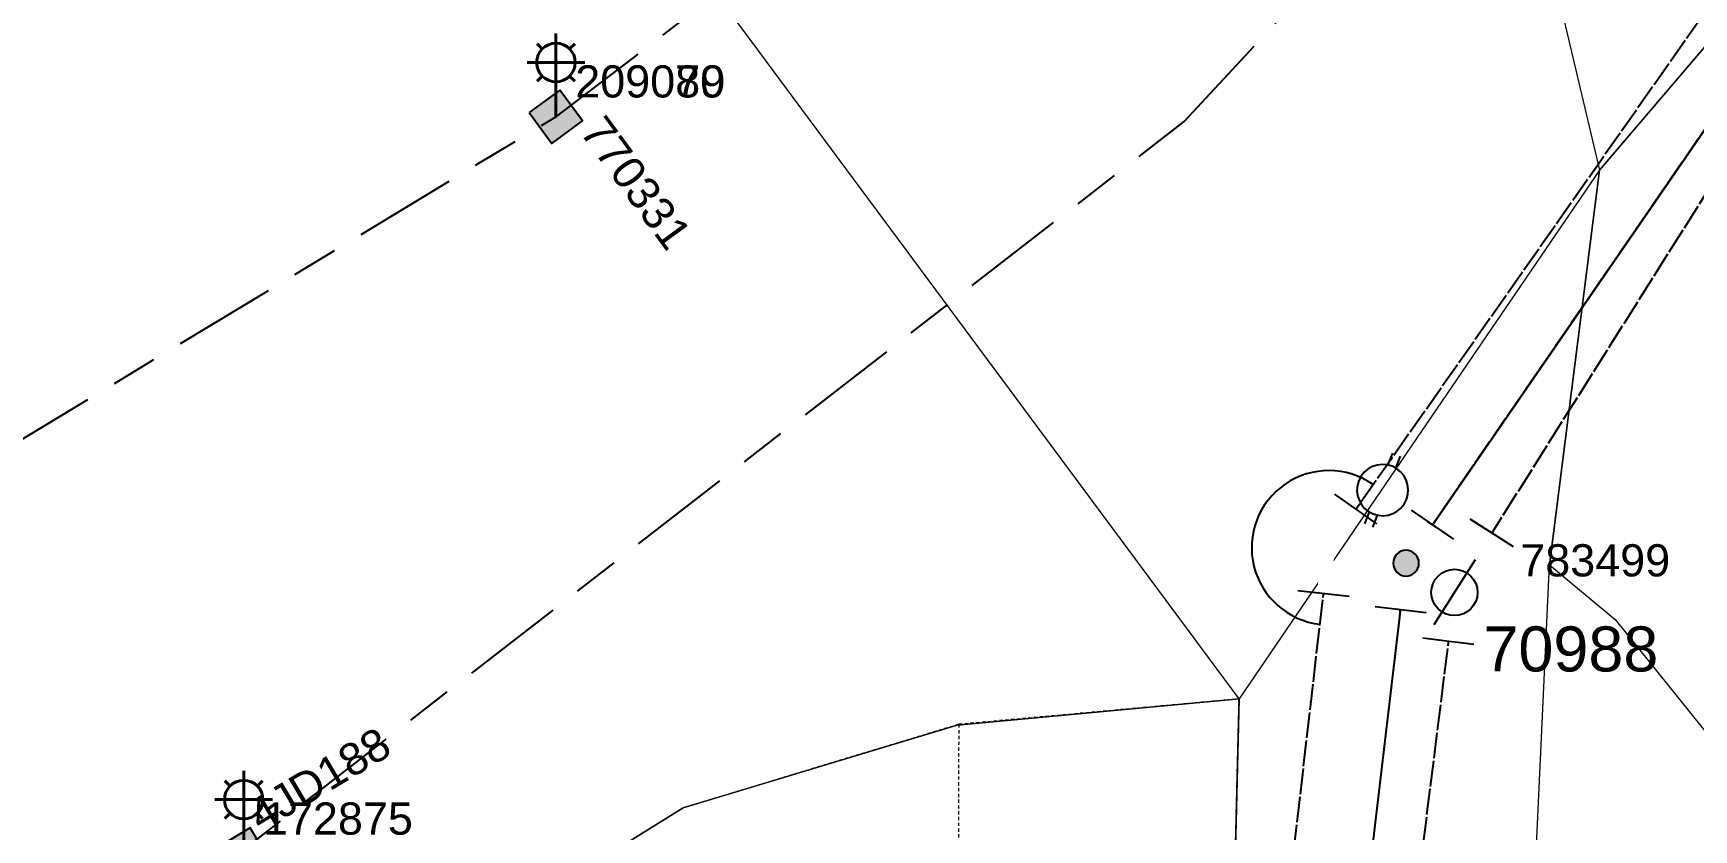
# Model space of a CAD drawing. Header units: metres. Extents: x 299415 to 303661, y 6161831 to 6163370.
# Drawn here: x 303152.2 to 303216.8, y 6162380.7 to 6162411.7 of the extents above; entities that cross this region are included whole.
import ezdxf
from ezdxf.enums import TextEntityAlignment as Align

# ---------------------------------------------------------------- set-up
doc = ezdxf.new("R2010")
doc.units = ezdxf.units.M
for name, pattern in [('Cable Exist OH', [1, 1, 0]), ('Cable Exist UG', [8.2, 4, -1.2, 1.8, -1.2]), ('HIDDEN', [0.375, 0.25, -0.125]), ('HIDDEN2', [0.1875, 0.125, -0.0625])]:
    doc.linetypes.add(name, pattern=pattern)
doc.layers.get('0').update_dxf_attribs({"color": 6})
for name, color, linetype in [('_USER 02 POLENUMEXT', 7, 'Continuous'), ('_USER 08 SLIGHTNUMEXT', 7, 'Continuous'), ('_USER 11 COLUMNNUMEXT', 7, 'Continuous'), ('Equip_LV_NEW', 2, 'Continuous'), ('Equip_SP_HV_EXT', 7, 'Continuous'), ('Equip_SP_HV_NEW', 2, 'Continuous'), ('Equip_SP_LV_EXT', 7, 'Continuous'), ('Equip_SP_SL_EXT', 7, 'Continuous'), ('Mains_HV_MOD', 3, 'Continuous'), ('Mains_LV_MOD', 3, 'Continuous'), ('Mains_SL_EXT', 7, 'Continuous'), ('Mains_TR_EXT', 7, 'Continuous'), ('OH_Details_SP_MISC', 7, 'Continuous'), ('SupportsOH_SP_TR_HV_LV_SL_MOD', 3, 'Continuous'), ('SupportsUG_SP_LV_SL_EXT', 7, 'Continuous')]:
    doc.layers.add(name, color=color, linetype=linetype)
for name, color, linetype, lineweight in [('Cadastre Land Parcels_SP_EXT', 9, 'Continuous', 5), ('Cadastre Other Property_SP_EXT', 9, 'HIDDEN', 5), ('Cadastre Roads_SP_EXT', 9, 'Continuous', 5)]:
    doc.layers.add(name, color=color, linetype=linetype, lineweight=lineweight)
doc.styles.add('COLUMN_LABEL', font='arial.ttf')
doc.styles.add('HVSW_LABEL', font='arial.ttf')
doc.styles.add('iecARIAL', font='arial.ttf', dxfattribs={"height": 2})
doc.styles.add('POLE_LABEL', font='arial.ttf')
doc.styles.get("Standard").update_dxf_attribs({"font": 'arial.ttf'})
doc.linetypes.add('Cable New UG', pattern='A,7,-0.25,["x",Standard,S=2,R=0,X=0.2,Y=-0.8],-2.1', length=9.35)

# ---------------------------------------------------------------- blocks, each defined once
blk = doc.blocks.new('COLUMN_EXT')
blk.add_hatch(color=256).paths.add_polyline_path([(-1.49, 1.48), (-1.49, -1.49), (1.48, -1.49), (1.48, 1.48)])
blk.add_lwpolyline([(-1.49, -1.49), (1.48, -1.49), (1.48, 1.48), (-1.49, 1.48)], close=True)
at = {"flags": 9}
for tag, style, p in [('STRUCTURE_PLANT_NUMBER', 'POLE_LABEL', (1.81, 0.03)), ('STREET_CODE', 'COLUMN_LABEL', (1.81, -0.2))]:
    blk.add_attdef(tag, text='', height=0.2, dxfattribs=dict(at, style=style)).set_placement(p, align=Align.MIDDLE_LEFT)
for tag, p in [('COLUMN_TYPE', (1.81, -0.4)), ('OWNED_BY', (1.81, -0.6)), ('STATE', (1.81, -0.8)), ('USAGE', (1.81, -1)), ('LEGEND', (1.81, -1.2)), ('STREETNAME', (1.81, -1.6)), ('SUBURB', (1.81, -1.8)), ('LOCATION', (1.81, -1.4)), ('NOTES', (1.81, -2))]:
    blk.add_attdef(tag, text='', height=0.2, dxfattribs=at).set_placement(p, align=Align.MIDDLE_LEFT)
at = {"flags": 1}
blk.add_attdef('Z', (1.81, -2.35), '', height=0.2, dxfattribs=at)
at = {"layer": '_USER 11 COLUMNNUMEXT', "style": 'COLUMN_LABEL', "flags": 8}
blk.add_attdef('ASSET_NUM', text='', height=2.5, dxfattribs=at).set_placement((2, 2), align=Align.MIDDLE_LEFT)
blk = doc.blocks.new('LV_OH_LINKS_OPEN_EXT')
for p, q in [((-0.166, 4.966), (-0.166, 5.464)), ((0.166, 4.966), (0.166, 5.464)), ((-0.166, 3.002), (-0.166, 2.504)), ((0.166, 3.002), (0.166, 2.504))]:
    blk.add_line(p, q)
blk.add_lwpolyline([(0, 2.988, 1), (0, 4.98, 1)], format="xyb", close=True)
at = {"flags": 9}
for tag, p in [('ACTUAL_STATUS', (0, 0)), ('OPERATING_VOLTAGE', (0, -0.6)), ('CONSTRUCTED_VOLTAGE', (0, -0.2)), ('NO_PHASES', (0, -0.4)), ('ORIENTATION', (0, -0.8)), ('OWNED_BY', (0, -1)), ('STATE', (0, -1.2)), ('SWITCH_TYPE', (0, -1.4)), ('USAGE', (0, -1.6)), ('LEGEND', (0, -1.8)), ('NOTES', (0, -2))]:
    blk.add_attdef(tag, text='', height=0.2, dxfattribs=at).set_placement(p, align=Align.MIDDLE_LEFT)
at = {"flags": 1}
blk.add_attdef('Z', (0, 0), '', height=0.2, dxfattribs=at)
blk = doc.blocks.new('SL_LANTERN_EXT')
at = {"lineweight": 40}
for p, q in [((0, 1.97), (0, 6.47)), ((-1.46, 5.68), (-1.06, 5.28)), ((1.46, 5.68), (1.06, 5.28)), ((-2.25, 4.22), (2.25, 4.22)), ((-1.46, 2.76), (-1.06, 3.16)), ((0, 0), (0, 2.72)), ((1.46, 2.76), (1.06, 3.16))]:
    blk.add_line(p, q, dxfattribs=at)
blk.add_circle((0, 4.22), 1.5, dxfattribs=at)
for tag, p, height, flags in [('CONSTRUCTED_VOLTAGE', (0.98, -0.65), 0.2, 9), ('CONTROL_TYPE', (0.98, -0.85), 0.2, 9), ('LANTERN_PURPOSE', (0.98, -1.05), 0.2, 9), ('LANTERN_TYPE', (0.98, -1.25), 0.2, 9), ('NO_PHASES', (0.98, -1.45), 0.2, 9), ('LNUMBER', (2.18, -3.25), 2.5, 8), ('OPERATING_VOLTAGE', (0.98, -1.65), 0.2, 9), ('ORIENTATION', (0.98, -1.85), 0.2, 9), ('OWNED_BY', (0.98, -2.05), 0.2, 9), ('STATE', (0.98, -2.25), 0.2, 9), ('USAGE', (0.98, -2.45), 0.2, 9), ('CEXIST', (0.98, -2.65), 0.2, 9), ('CNEW', (0.98, -2.85), 0.2, 9), ('CNUMBER', (0.98, -3.05), 0.2, 9), ('CREMOVE', (0.98, -3.25), 0.2, 9), ('CREPLACE', (0.98, -3.45), 0.2, 9), ('LKINGHEIGHT', (0.98, -3.65), 0.2, 9), ('LBRACKET', (0.98, -3.85), 0.2, 9), ('LBRACKETVOCAB', (0.98, -4.05), 0.2, 9), ('LCATEGORY', (0.98, -4.25), 0.2, 9), ('LCHARGE1', (0.98, -4.45), 0.2, 9), ('LCHARGE1PERCENT', (0.98, -4.65), 0.2, 9), ('LCHARGE2', (0.98, -4.85), 0.2, 9), ('LCHARGE2PERCENT', (0.98, -5.05), 0.2, 9), ('LCHARGE3', (0.98, -5.25), 0.2, 9), ('LCHARGE3PERCENT', (0.98, -5.45), 0.2, 9), ('LEXIST', (0.98, -5.65), 0.2, 9), ('LLAMP', (0.98, -5.85), 0.2, 9), ('LLAMPVOCAB', (0.98, -6.05), 0.2, 9), ('LMAST', (0.98, -6.25), 0.2, 9), ('LMASTVOCAB', (0.98, -6.45), 0.2, 9), ('LNEW', (0.98, -6.65), 0.2, 9), ('LANTNUMBER', (0.98, -6.85), 0.2, 9), ('LOUTREACH', (0.98, -7.25), 0.2, 9), ('LOUTREACHVOCAB', (0.98, -7.45), 0.2, 9), ('LRATECODE', (0.98, -7.65), 0.2, 9), ('LREMOVE', (0.98, -7.85), 0.2, 9), ('LREPLACE', (0.98, -8.05), 0.2, 9), ('LTYPE', (0.98, -8.25), 0.2, 9), ('LTYPEVOCAB', (0.98, -8.45), 0.2, 9), ('LEGEND', (0.98, -8.65), 0.2, 9), ('LOCATION', (0.98, -8.85), 0.2, 9), ('NOTES', (0.98, -9.05), 0.2, 9), ('STREETNAME', (0.98, -9.25), 0.2, 9), ('SUBURB', (0.98, -9.45), 0.2, 1)]:
    blk.add_attdef(tag, p, '', height=height, dxfattribs=dict(flags=flags))
at = {"layer": '_USER 08 SLIGHTNUMEXT', "style": 'iecARIAL', "flags": 8}
blk.add_attdef('ASSET_NUM', (1.5, 1.5), '', height=2.5, dxfattribs=at)
blk = doc.blocks.new('POLE_EXT')
blk.add_hatch(color=256).paths.add_polyline_path([(-1, 0, 1), (1, 0, 1)])
blk.add_lwpolyline([(-1, 0, 1), (1, 0, 1)], format="xyb", close=True)
for tag, height, flags, p in [('pNumber', 2.5, 8, (-17.84, 2.07)), ('OWNED_BY', 0.2, 9, (1.35, -0.4)), ('SPECIAL_USE', 0.2, 9, (1.35, -0.8)), ('STATE', 0.2, 9, (1.35, -1)), ('PARENT', 0.2, 9, (1.35, -0.6)), ('USAGE', 0.2, 9, (1.35, -1.2)), ('cLV', 0.2, 9, (1.35, -1.4)), ('hDepth', 0.2, 9, (1.35, -1.6)), ('hDia', 0.2, 9, (1.35, -1.8)), ('cHV', 0.2, 9, (1.35, -2)), ('LBRACKET', 0.2, 9, (1.35, -2.2)), ('LExisting', 0.2, 9, (1.35, -2.4)), ('LANTNUMBER', 0.2, 9, (1.35, -2.6)), ('cLinedev', 0.2, 9, (1.35, -3.4)), ('pExisting', 0.2, 9, (1.35, -3.8)), ('LOther', 0.2, 9, (1.35, -2.8)), ('LRemove', 0.2, 9, (1.35, -3)), ('LEGEND', 0.2, 9, (1.35, -3.2)), ('LOCATION', 0.2, 9, (1.35, -3.6)), ('pFooting', 0.2, 9, (1.35, -4.4)), ('pNew', 0.2, 9, (1.35, -4.6)), ('pRelocate', 0.2, 9, (1.35, -5)), ('pRemove', 0.2, 9, (1.35, -5.2)), ('PFNUMBER', 0.2, 9, (1.35, -4)), ('NEWPFNUMBER', 0.2, 9, (1.35, -4.2)), ('pReplace', 0.2, 9, (1.35, -5.4)), ('pStay', 0.2, 9, (1.35, -5.6)), ('pType', 0.2, 9, (1.35, -5.8)), ('cspan', 0.2, 9, (1.35, -6)), ('STREETNAME', 0.2, 9, (1.35, -6.2)), ('SUBURB', 0.2, 9, (1.35, -6.4)), ('OPERATED_BY', 0.2, 9, (1.36, -7.01)), ('NOTES', 0.2, 9, (1.35, -6.6)), ('MAINTAINED_BY', 0.2, 9, (1.36, -6.81))]:
    blk.add_attdef(tag, text='', height=height, dxfattribs=dict(flags=flags)).set_placement(p, align=Align.MIDDLE_LEFT)
at = {"style": 'POLE_LABEL', "flags": 9}
for tag, p in [('STRUCTURE_PLANT_NUMBER', (1.35, 0.03)), ('STREET_CODE', (1.35, -0.2))]:
    blk.add_attdef(tag, text='', height=0.2, dxfattribs=at).set_placement(p, align=Align.MIDDLE_LEFT)
at = {"flags": 1}
blk.add_attdef('Z', (1.35, -7.33), '', height=0.2, dxfattribs=at)
at = {"layer": '_USER 02 POLENUMEXT', "style": 'POLE_LABEL', "flags": 8}
blk.add_attdef('ASSET_NUM', text='', height=2.5, dxfattribs=at).set_placement((2, 2), align=Align.MIDDLE_LEFT)
blk = doc.blocks.new('*U59')
blk.add_line((-3.09, 4.39), (2.91, 4.39))
blk.add_circle((-0.09, 4.39), 1.8)
at = {"style": 'HVSW_LABEL'}
for tag, height, flags, p in [('ASSET_NUM', 3.5, 8, (2, 2)), ('STREET_CODE', 0.2, 9, (0, -0.2))]:
    blk.add_attdef(tag, text='', height=height, dxfattribs=dict(at, flags=flags)).set_placement(p, align=Align.MIDDLE_LEFT)
at = {"flags": 1}
blk.add_attdef('Z', (0, 0), '', height=0.2, dxfattribs=at)
at = {"flags": 9}
for tag, p in [('ACTUAL_STATUS', (0, -0.4)), ('CONSTRUCTED_VOLTAGE', (0, -0.6)), ('OPERATING_VOLTAGE', (0, -1)), ('ORIENTATION', (0, -1.2)), ('NO_PHASES', (0, -0.8)), ('OWNED_BY', (0, -1.4)), ('STATE', (0, -1.6)), ('SWITCH_TYPE', (0, -1.8)), ('STREETNAME', (0, -2.6)), ('USAGE', (0, -2)), ('LEGEND', (0, -2.2)), ('LOCATION', (0, -2.4)), ('SUBURB', (0, -2.8)), ('NOTES', (0, -3))]:
    blk.add_attdef(tag, text='', height=0.2, dxfattribs=at).set_placement(p, align=Align.MIDDLE_LEFT)
blk = doc.blocks.new('*U102')
for tag, flags, p in [('OPERATING_VOLTAGE', 9, (1.5, -0.6)), ('ORIENTATION', 9, (1.5, -0.8)), ('OWNED_BY', 9, (1.5, -1)), ('OPERATED_BY', 9, (1.5, -1.2)), ('STATE', 9, (1.5, -1.6)), ('USAGE', 9, (1.5, -1.8)), ('MAINTAINED_BY', 9, (1.5, -1.4)), ('NOTES', 9, (1.5, -2)), ('Z', 1, (1.5, -2.2))]:
    blk.add_attdef(tag, text='', height=0.2, dxfattribs=dict(flags=flags)).set_placement(p, align=Align.MIDDLE_LEFT)
blk.add_wipeout([(-0.198, 0.157), (0.941, 1.596), (1.338, 1.282), (0.198, -0.157)])
blk.add_line((1.923, 0.818), (0.356, 2.06))
at = {"flags": 9}
for tag, p in [('CONNECTOR_TYPE', (1.5, 0)), ('CONSTRUCTED_VOLTAGE', (1.5, -0.2)), ('NO_PHASES', (1.5, -0.4))]:
    blk.add_attdef(tag, text='', height=0.2, dxfattribs=at).set_placement(p, align=Align.MIDDLE_LEFT)
blk = doc.blocks.new('*U103')
for tag, flags, p in [('CONNECTOR_TYPE', 9, (1.5, 0)), ('OPERATING_VOLTAGE', 9, (1.5, -0.6)), ('CONSTRUCTED_VOLTAGE', 9, (1.5, -0.2)), ('NO_PHASES', 9, (1.5, -0.4)), ('ORIENTATION', 9, (1.5, -0.8)), ('OWNED_BY', 9, (1.5, -1)), ('OPERATED_BY', 9, (1.5, -1.2)), ('STATE', 9, (1.5, -1.6)), ('USAGE', 9, (1.5, -1.8)), ('MAINTAINED_BY', 9, (1.5, -1.4)), ('NOTES', 9, (1.5, -2)), ('Z', 1, (1.5, -2.2))]:
    blk.add_attdef(tag, text='', height=0.2, dxfattribs=dict(flags=flags)).set_placement(p, align=Align.MIDDLE_LEFT)
blk.add_wipeout([(-0.249, 0.041), (0.061, 1.914), (0.559, 1.833), (0.249, -0.041)])
blk.add_line((1.296, 1.71), (-0.677, 2.036))
blk = doc.blocks.new('*U105')
for tag, flags, p in [('OPERATING_VOLTAGE', 9, (1.5, -0.6)), ('ORIENTATION', 9, (1.5, -0.8)), ('OWNED_BY', 9, (1.5, -1)), ('OPERATED_BY', 9, (1.5, -1.2)), ('STATE', 9, (1.5, -1.6)), ('USAGE', 9, (1.5, -1.8)), ('MAINTAINED_BY', 9, (1.5, -1.4)), ('NOTES', 9, (1.5, -2)), ('Z', 1, (1.5, -2.2))]:
    blk.add_attdef(tag, text='', height=0.2, dxfattribs=dict(flags=flags)).set_placement(p, align=Align.MIDDLE_LEFT)
blk.add_wipeout([(-0.205, 0.147), (1.386, 2.363), (1.796, 2.069), (0.205, -0.147)])
blk.add_line((2.403, 1.632), (0.779, 2.799))
at = {"flags": 9}
for tag, p in [('CONNECTOR_TYPE', (1.5, 0)), ('CONSTRUCTED_VOLTAGE', (1.5, -0.2)), ('NO_PHASES', (1.5, -0.4))]:
    blk.add_attdef(tag, text='', height=0.2, dxfattribs=at).set_placement(p, align=Align.MIDDLE_LEFT)
blk = doc.blocks.new('*U104')
for tag, flags, p in [('CONNECTOR_TYPE', 9, (1.5, 0)), ('OPERATING_VOLTAGE', 9, (1.5, -0.6)), ('CONSTRUCTED_VOLTAGE', 9, (1.5, -0.2)), ('NO_PHASES', 9, (1.5, -0.4)), ('ORIENTATION', 9, (1.5, -0.8)), ('OWNED_BY', 9, (1.5, -1)), ('OPERATED_BY', 9, (1.5, -1.2)), ('STATE', 9, (1.5, -1.6)), ('USAGE', 9, (1.5, -1.8)), ('MAINTAINED_BY', 9, (1.5, -1.4)), ('NOTES', 9, (1.5, -2)), ('Z', 1, (1.5, -2.2))]:
    blk.add_attdef(tag, text='', height=0.2, dxfattribs=dict(flags=flags)).set_placement(p, align=Align.MIDDLE_LEFT)
blk.add_wipeout([(-0.249, 0.045), (0.089, 1.92), (0.586, 1.831), (0.249, -0.045)])
blk.add_line((1.322, 1.698), (-0.646, 2.052))
blk = doc.blocks.new('LV_End Shackle_NEW')
for tag, flags, p in [('CONNECTOR_TYPE', 9, (1.5, 0)), ('OPERATING_VOLTAGE', 9, (1.5, -0.6)), ('CONSTRUCTED_VOLTAGE', 9, (1.5, -0.2)), ('NO_PHASES', 9, (1.5, -0.4)), ('ORIENTATION', 9, (1.5, -0.8)), ('OWNED_BY', 9, (1.5, -1)), ('OPERATED_BY', 9, (1.5, -1.2)), ('STATE', 9, (1.5, -1.6)), ('USAGE', 9, (1.5, -1.8)), ('MAINTAINED_BY', 9, (1.5, -1.4)), ('NOTES', 9, (1.5, -2)), ('Z', 1, (1.5, -2.2))]:
    blk.add_attdef(tag, text='', height=0.2, dxfattribs=dict(flags=flags)).set_placement(p, align=Align.MIDDLE_LEFT)
blk.add_wipeout([(-0.253, 0), (-0.253, 1.815), (0.253, 1.815), (0.253, 0)])
blk.add_line((1, 1.815), (-1, 1.815))

msp = doc.modelspace()

# ---------------------------------------------------------------- linework, layer by layer
at = {"layer": 'Cadastre Land Parcels_SP_EXT', "linetype": 'Continuous'}
for points in [[(303219.014, 6162413.308), (303213.105, 6162406.376), (303211.162, 6162391.027), (303213.706, 6162388.909), (303217.502, 6162384.185), (303221.409, 6162373.959), (303222.978, 6162355.682), (303222.188, 6162345.262), (303220.418, 6162333.822), (303218.289, 6162325.275), (303219.268, 6162316.623)], [(303150.265, 6162357.681), (303160.595, 6162364.175), (303181.329, 6162372.978), (303198.756, 6162372.014), (303198.756, 6162372.014), (303199.094, 6162385.822), (303188.133, 6162384.799), (303177.493, 6162381.587), (303147.257, 6162362.78)]]:
    msp.add_lwpolyline(points, dxfattribs=at)
at = {"layer": 'Cadastre Other Property_SP_EXT', "linetype": 'HIDDEN2'}
msp.add_lwpolyline([(303139.379, 6162264.717), (303152.332, 6162282.943), (303155.65, 6162280.533), (303158.286, 6162284.013), (303158.286, 6162284.013, -0.000078), (303159.851, 6162338.337), (303159.851, 6162338.337), (303160.221, 6162352.884), (303160.595, 6162364.185), (303181.329, 6162372.978), (303198.756, 6162372.014), (303199.094, 6162385.822), (303188.199, 6162384.832), (303177.493, 6162381.587), (303147.257, 6162362.78), (303102.456, 6162347.426), (303062.714, 6162333.291), (303044.128, 6162312.116), (303052.488, 6162290.779), (303067.42, 6162271.361), (303076.901, 6162264.353), (303098.463, 6162294.091), (303139.379, 6162264.717)], format="xyb", close=True, dxfattribs=at)
msp.add_lwpolyline([(303199.095, 6162385.822), (303188.199, 6162384.832), (303188.171, 6162376.67), (303176.107, 6162374.691), (303158.371, 6162364.97), (303157.993, 6162362.539), (303159.676, 6162363.597), (303159.74, 6162364.01), (303176.603, 6162373.252), (303198.876, 6162376.906), (303199.095, 6162385.822)], close=True, dxfattribs=at)
at = {"layer": 'Cadastre Roads_SP_EXT', "linetype": 'Continuous'}
for points in [[(303256.152, 6162604.153), (303254.225, 6162598.743), (303236.182, 6162550.508), (303221.575, 6162511.525), (303201.145, 6162457.037), (303207.185, 6162431.451), (303210.634, 6162416.839), (303213.105, 6162406.377), (303219.014, 6162413.308), (303219.014, 6162413.308), (303228.398, 6162424.317), (303238.739, 6162436.83), (303243.807, 6162443.532), (303246.706, 6162447.367), (303264.875, 6162471.396), (303279.456, 6162514.993), (303289.26, 6162543.432), (303304.855, 6162622.722)], [(303206.894, 6162299.012), (303211.162, 6162391.027), (303211.162, 6162391.027), (303213.105, 6162406.377), (303206.6, 6162396.834), (303199.094, 6162385.822), (303198.756, 6162372.014), (303198.536, 6162362.914), (303198.261, 6162351.591), (303197.985, 6162340.278), (303197.71, 6162328.89), (303197.433, 6162317.775)]]:
    msp.add_lwpolyline(points, dxfattribs=at)
msp.add_lwpolyline([(303044.128, 6162312.116), (303062.714, 6162333.291), (303090.111, 6162343.143), (303106.639, 6162348.876), (303147.257, 6162362.78), (303177.493, 6162381.587), (303188.133, 6162384.799), (303199.094, 6162385.822), (303172.314, 6162421.94), (303171.823, 6162422.601), (303159.103, 6162439.759), (303140.387, 6162465.001), (303117.687, 6162433.934), (303107.047, 6162419.08), (303086.372, 6162390.217), (303067.234, 6162363.601), (303023.496, 6162302.766), (303052.488, 6162290.779), (303044.128, 6162312.116)], close=True, dxfattribs=at)
at = {"layer": 'Mains_HV_MOD', "linetype": 'Cable Exist OH'}
for points in [[(303197.326, 6162346.055), (303202.582, 6162391.698), (303234.547, 6162437.218), (303249.684, 6162455.69)], [(303236.282, 6162435.671), (303207.464, 6162389.961)], [(303207.464, 6162389.961), (303201.77, 6162344.393), (303209.916, 6162302.905)]]:
    msp.add_lwpolyline(points, dxfattribs=at)
at = {"layer": 'Mains_HV_MOD'}
msp.add_arc((303202.582, 6162391.697), 2.997, 54.9179, 263.44135, dxfattribs=at)
at = {"layer": 'Mains_LV_MOD', "linetype": 'Cable Exist OH'}
for points in [[(303236.283, 6162435.671), (303205.585, 6162391.097)], [(303200.061, 6162344.31), (303205.585, 6162391.097)]]:
    msp.add_lwpolyline(points, dxfattribs=at)
at = {"layer": 'Mains_SL_EXT', "linetype": 'Cable Exist UG'}
for points in [[(303172.563, 6162408.461), (303207.583, 6162435.167)], [(303136.892, 6162386.915), (303172.545, 6162408.447), (303172.563, 6162408.461)]]:
    msp.add_lwpolyline(points, dxfattribs=at)
at = {"layer": 'Mains_TR_EXT', "linetype": 'Cable Exist UG'}
msp.add_lwpolyline([(303096.179, 6162322.712), (303103.139, 6162349.757), (303156.303, 6162376.787), (303196.96, 6162408.26), (303246.661, 6162461.764), (303275.833, 6162508.365), (303331.61, 6162632.991), (303374.209, 6162893.669), (303384.624, 6162956.392), (303400.693, 6163016.006), (303416.035, 6163064.467), (303440.118, 6163121.489), (303465.196, 6163173.793), (303489.113, 6163215.314), (303514.916, 6163254.929), (303546.709, 6163298.455), (303579.114, 6163335.025), (303611.569, 6163369.038), (303611.951, 6163369.968)], dxfattribs=at)
at = {"layer": 'OH_Details_SP_MISC', "color": 7, "linetype": 'Continuous', "flags": 128}
for points in [[(303198.186, 6162302.052), (303200.061, 6162344.31), (303205.587, 6162391.1), (303236.284, 6162435.674)], [(303209.916, 6162302.905), (303200.061, 6162344.31), (303205.585, 6162391.097), (303236.283, 6162435.671)]]:
    msp.add_lwpolyline(points, dxfattribs=at)

# ---------------------------------------------------------------- block references
at = {"layer": 'Equip_SP_LV_EXT', "rotation": 338.3425303312109}
msp.add_blockref('LV_OH_LINKS_OPEN_EXT', (303203.202, 6162390.234), dxfattribs=at)
at = {"layer": 'Equip_SP_SL_EXT'}
ref = msp.add_blockref('SL_LANTERN_EXT', (303172.545, 6162408.447), dxfattribs=dict(at, xscale=0.5, yscale=0.5, zscale=0.5))
ref.add_attrib('ASSET_NUM', '209080', (303173.295, 6162409.197), dxfattribs={"layer": '_USER 08 SLIGHTNUMEXT', "height": 1.25, "style": 'iecARIAL'})
ref = msp.add_blockref('SL_LANTERN_EXT', (303172.545, 6162408.447), dxfattribs=dict(at, xscale=0.5, yscale=0.5, zscale=0.5))
ref.add_attrib('ASSET_NUM', '209079', (303173.295, 6162409.197), dxfattribs={"layer": '_USER 08 SLIGHTNUMEXT', "height": 1.25, "style": 'iecARIAL'})
ref = msp.add_blockref('SL_LANTERN_EXT', (303160.408, 6162379.795), dxfattribs=dict(at, xscale=0.5, yscale=0.5, zscale=0.5))
ref.add_attrib('ASSET_NUM', '172875', (303161.158, 6162380.545), dxfattribs={"layer": '_USER 08 SLIGHTNUMEXT', "height": 1.25, "style": 'iecARIAL'})
at = {"layer": 'SupportsUG_SP_LV_SL_EXT'}
ref = msp.add_blockref('COLUMN_EXT', (303172.545, 6162408.447), dxfattribs=dict(at, xscale=0.5, yscale=0.5, zscale=0.5, rotation=306.2094566903279))
ref.add_attrib('ASSET_NUM', '770331', dxfattribs={"layer": '_USER 11 COLUMNNUMEXT', "height": 1.25, "rotation": 306.20946, "style": 'COLUMN_LABEL'}).set_placement((303173.942, 6162408.231), align=Align.MIDDLE_LEFT)
ref = msp.add_blockref('COLUMN_EXT', (303160.408, 6162379.795), dxfattribs=dict(at, xscale=0.5, yscale=0.5, zscale=0.5, rotation=30.75537404012312))
ref.add_attrib('ASSET_NUM', '4JD188', dxfattribs={"layer": '_USER 11 COLUMNNUMEXT', "height": 1.25, "rotation": 30.75537, "style": 'COLUMN_LABEL'}).set_placement((303160.756, 6162381.166), align=Align.MIDDLE_LEFT)

# ---------------------------------------------------------------- next in the draw order: block references
at = {"layer": 'Equip_SP_HV_NEW', "linetype": 'Cable New UG', "lineweight": 0, "rotation": 3.45153452864162}
for name, p in [('*U102', (303202.582, 6162391.698)), ('*U105', (303207.464, 6162389.961))]:
    msp.add_blockref(name, p, dxfattribs=at)

# ---------------------------------------------------------------- next in the draw order: block references
at = {"layer": 'Equip_LV_NEW', "linetype": 'Cable New UG', "rotation": 325.4452417481866}
msp.add_blockref('LV_End Shackle_NEW', (303205.585, 6162391.097), dxfattribs=at)
at = {"layer": 'Equip_SP_HV_NEW', "linetype": 'Cable New UG', "lineweight": 0, "rotation": 183.0879770297234}
for name, p in [('*U103', (303202.586, 6162391.812)), ('*U104', (303207.464, 6162389.961))]:
    msp.add_blockref(name, p, dxfattribs=at)

# ---------------------------------------------------------------- next in the draw order: block references
at = {"layer": 'Equip_LV_NEW', "rotation": 173.2667200219534}
msp.add_blockref('LV_End Shackle_NEW', (303205.585, 6162391.097), dxfattribs=at)

# ---------------------------------------------------------------- next in the draw order: block references
at = {"layer": 'Equip_SP_HV_EXT'}
ref = msp.add_blockref('*U59', (303205.585, 6162391.097), dxfattribs=dict(at, xscale=0.5, yscale=0.5, zscale=0.5, rotation=237.6597779416226))
ref.add_attrib('ASSET_NUM', '70988', dxfattribs={"layer": '0', "height": 1.75, "style": 'HVSW_LABEL'}).set_placement((303208.592, 6162387.762), align=Align.MIDDLE_LEFT)
at = {"layer": 'SupportsOH_SP_TR_HV_LV_SL_MOD'}
ref = msp.add_blockref('POLE_EXT', (303205.585, 6162391.097), dxfattribs=dict(at, xscale=0.5, yscale=0.5, zscale=0.5))
ref.add_attrib('ASSET_NUM', '783499', dxfattribs={"layer": '_USER 02 POLENUMEXT', "height": 1.25, "style": 'POLE_LABEL'}).set_placement((303210.023, 6162391.207), align=Align.MIDDLE_LEFT)

doc.saveas('drawing.dxf')
